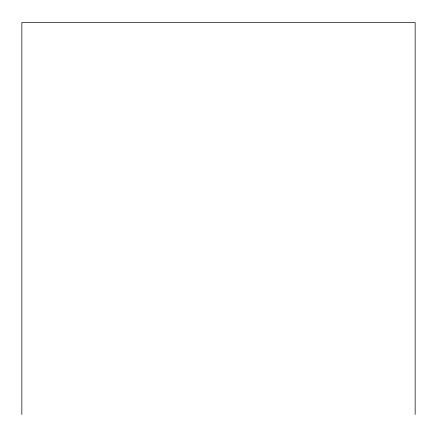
<?xml version="1.0" encoding="UTF-8"?>
<svg xmlns="http://www.w3.org/2000/svg" width="437" height="437" viewBox="0 0 437 437"><rect width="100%" height="100%" fill="white"/><g stroke="black" fill="none" stroke-linecap="round" stroke-linejoin="round"><path stroke-width="0.66" d="M415.15 414.462L415.15 22.538L21.85 22.538L21.85 414.462"/></g></svg>
